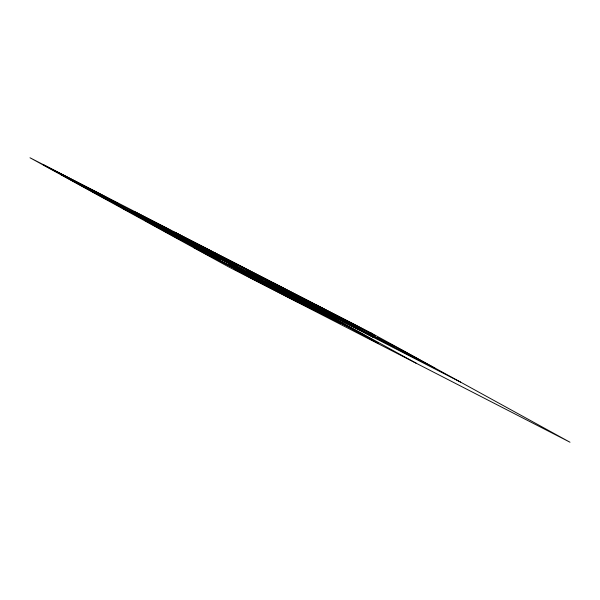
<?xml version="1.0" encoding="UTF-8"?>
<svg xmlns="http://www.w3.org/2000/svg" width="600" height="600" viewBox="0 0 600 600"><rect width="100%" height="100%" fill="white"/><g stroke="black" fill="none" stroke-linecap="round" stroke-linejoin="round"><path stroke-width="0.9" d="M460.643 382.155L307.118 303.3L416.475 363.382M371.168 333L30 157.77L228.833 267L570 442.23L371.168 333M103.192 195.585L43.425 164.887L117.113 203.228L103.192 195.585M208.935 249.833L174.6 232.192L190.433 240.892L216.847 254.183L208.935 249.833M266.73 279.517L215.055 252.975L244.178 268.972L295.86 295.515L266.73 279.517M309.772 301.62L272.85 282.66L290.423 292.312L327.337 311.272L309.772 301.62M358.222 326.513L315.892 304.763L333.135 314.243L375.465 335.985L358.222 326.513M164.79 227.34L135.067 212.07L170.167 230.295L164.79 227.34M88.68 188.76L60.81 174.442L88.762 189.803L116.632 204.12L88.68 188.76M149.385 219.938L94.8 191.903L126.615 209.377L181.2 237.42L149.385 219.938M213.248 252.743L155.505 223.08L179.73 236.392L237.465 266.048L213.248 252.743M345.48 321.135L305.543 300.623L334.837 316.718L374.775 337.23L345.48 321.135M402.345 350.34L376.972 337.305L393.248 346.252L367.875 333.218L384.158 342.165L434.903 368.228L402.345 350.34M302.565 299.257L246.84 270.638L277.763 287.625L333.487 316.245L302.565 299.257M112.163 201.945L92.325 191.76L129.315 211.373L112.163 201.945M168.42 230.978L130.178 211.343L160.627 228.067L198.862 247.702L168.42 230.978M237.18 266.303L174.54 234.12L199.485 247.83L262.132 280.005L237.18 266.303M330.21 314.632L292.395 295.215L335.79 317.7L330.21 314.632M363.15 331.605L343.17 321.345L373.125 337.087L363.15 331.605M144.36 219.345L122.108 207.923L164.722 230.535L144.36 219.345M300.998 300.157L267.112 282.757L291.18 295.972L325.058 313.373L300.998 300.157M200.347 248.595L164.19 230.025L183.585 240.683L219.75 259.252L200.347 248.595M264.803 281.7L206.468 251.737L276.675 288.225L264.803 281.7M164.257 230.423L146.04 221.07L176.565 237.84L213.007 256.553L164.257 230.423M277.845 289.222L229.433 264.353L262.447 282.495L310.86 307.358L277.845 289.222M316.778 309.248L294.743 297.93L326.4 315.322L348.435 326.64L316.778 309.248M245.325 273.308L199.59 249.817L215.903 258.772L261.638 282.263L245.325 273.308M324.555 314.52L266.01 284.452L297.683 301.853L340.388 323.22L324.555 314.52M358.043 331.725L330.668 317.663L378.293 343.335L358.043 331.725M264.045 283.62L193.695 247.493L275.362 289.837L264.045 283.62M281.01 292.905L234.255 268.897L251.01 278.1L297.765 302.115L281.01 292.905"/></g></svg>
